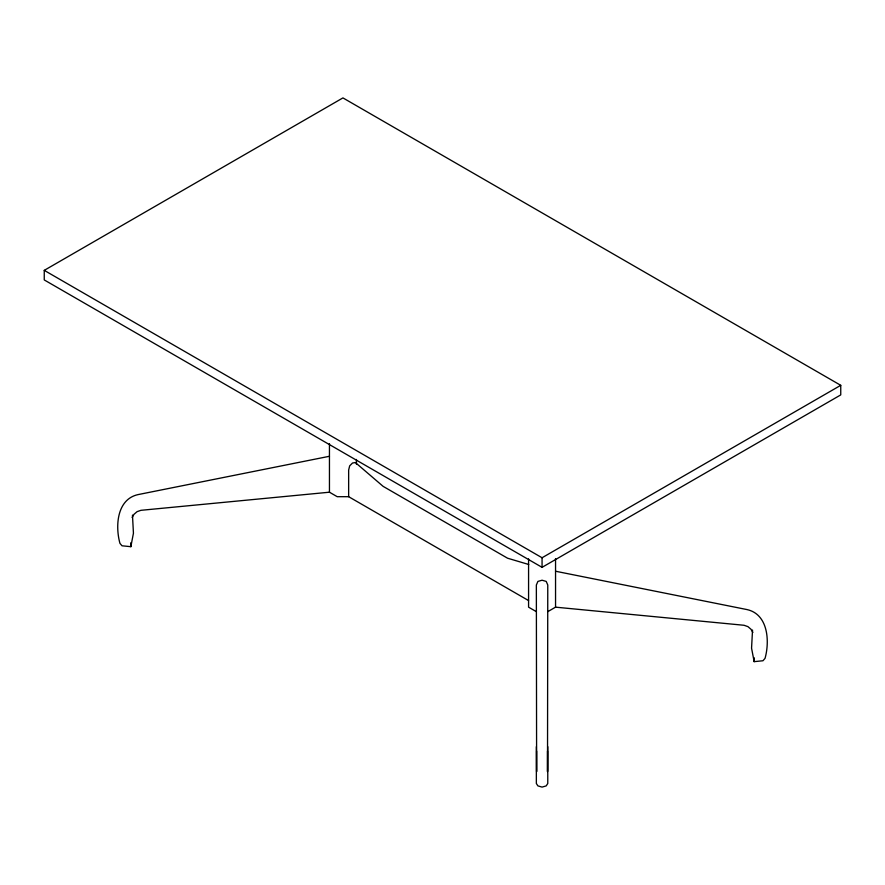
<?xml version="1.0" encoding="UTF-8"?>
<svg xmlns="http://www.w3.org/2000/svg" width="885" height="885" viewBox="0 0 885 885"><rect width="100%" height="100%" fill="white"/><g stroke="black" fill="none" stroke-linecap="round" stroke-linejoin="round"><path stroke-width="1.33" d="M536.354 746.674L536.354 783.502L537.914 785.891L542.062 787.097L546.211 785.891L547.771 783.502L547.771 746.674M752.527 630.031L751.564 648.174L754.153 661.648L762.97 660.752L765.038 658.363C769.839 641.249 768.202 614.146 746.896 609.555L555.548 571.234M329.452 456.273L138.104 494.593C116.798 499.184 115.161 526.287 119.962 543.39L122.03 545.791L130.847 546.687L133.436 533.212L132.473 515.07M132.142 517.493L133.956 514.351L137.075 511.663L140.958 510.313L329.452 492.204L337.229 496.695L348.646 496.695L528.577 600.572M44.25 270.356L342.938 97.903L840.75 385.318L840.75 394.898L542.062 567.34L44.25 279.937L44.25 270.356L542.062 557.76L840.75 385.318M547.771 611.657L555.548 607.165L744.042 625.275L747.925 626.624L751.044 629.312L752.858 632.465M528.721 564.486L507.581 558.214L383.128 486.363L355.383 462.556L352.529 463.01L349.675 465.853L348.646 470.046L348.646 496.695M536.354 611.657L528.577 607.165L528.577 558.844M754.153 657.699L754.153 661.648M555.548 558.579L555.548 607.165M547.505 751.022L547.505 771.676L547.771 585.007L546.211 581.412L542.062 580.217L537.914 581.412L536.354 585.007L536.62 771.676L536.62 751.022M542.062 557.76L542.062 567.34M356.423 459.47L356.423 464.183M329.452 443.617L329.452 492.204M130.847 542.737L130.847 546.687"/></g></svg>
